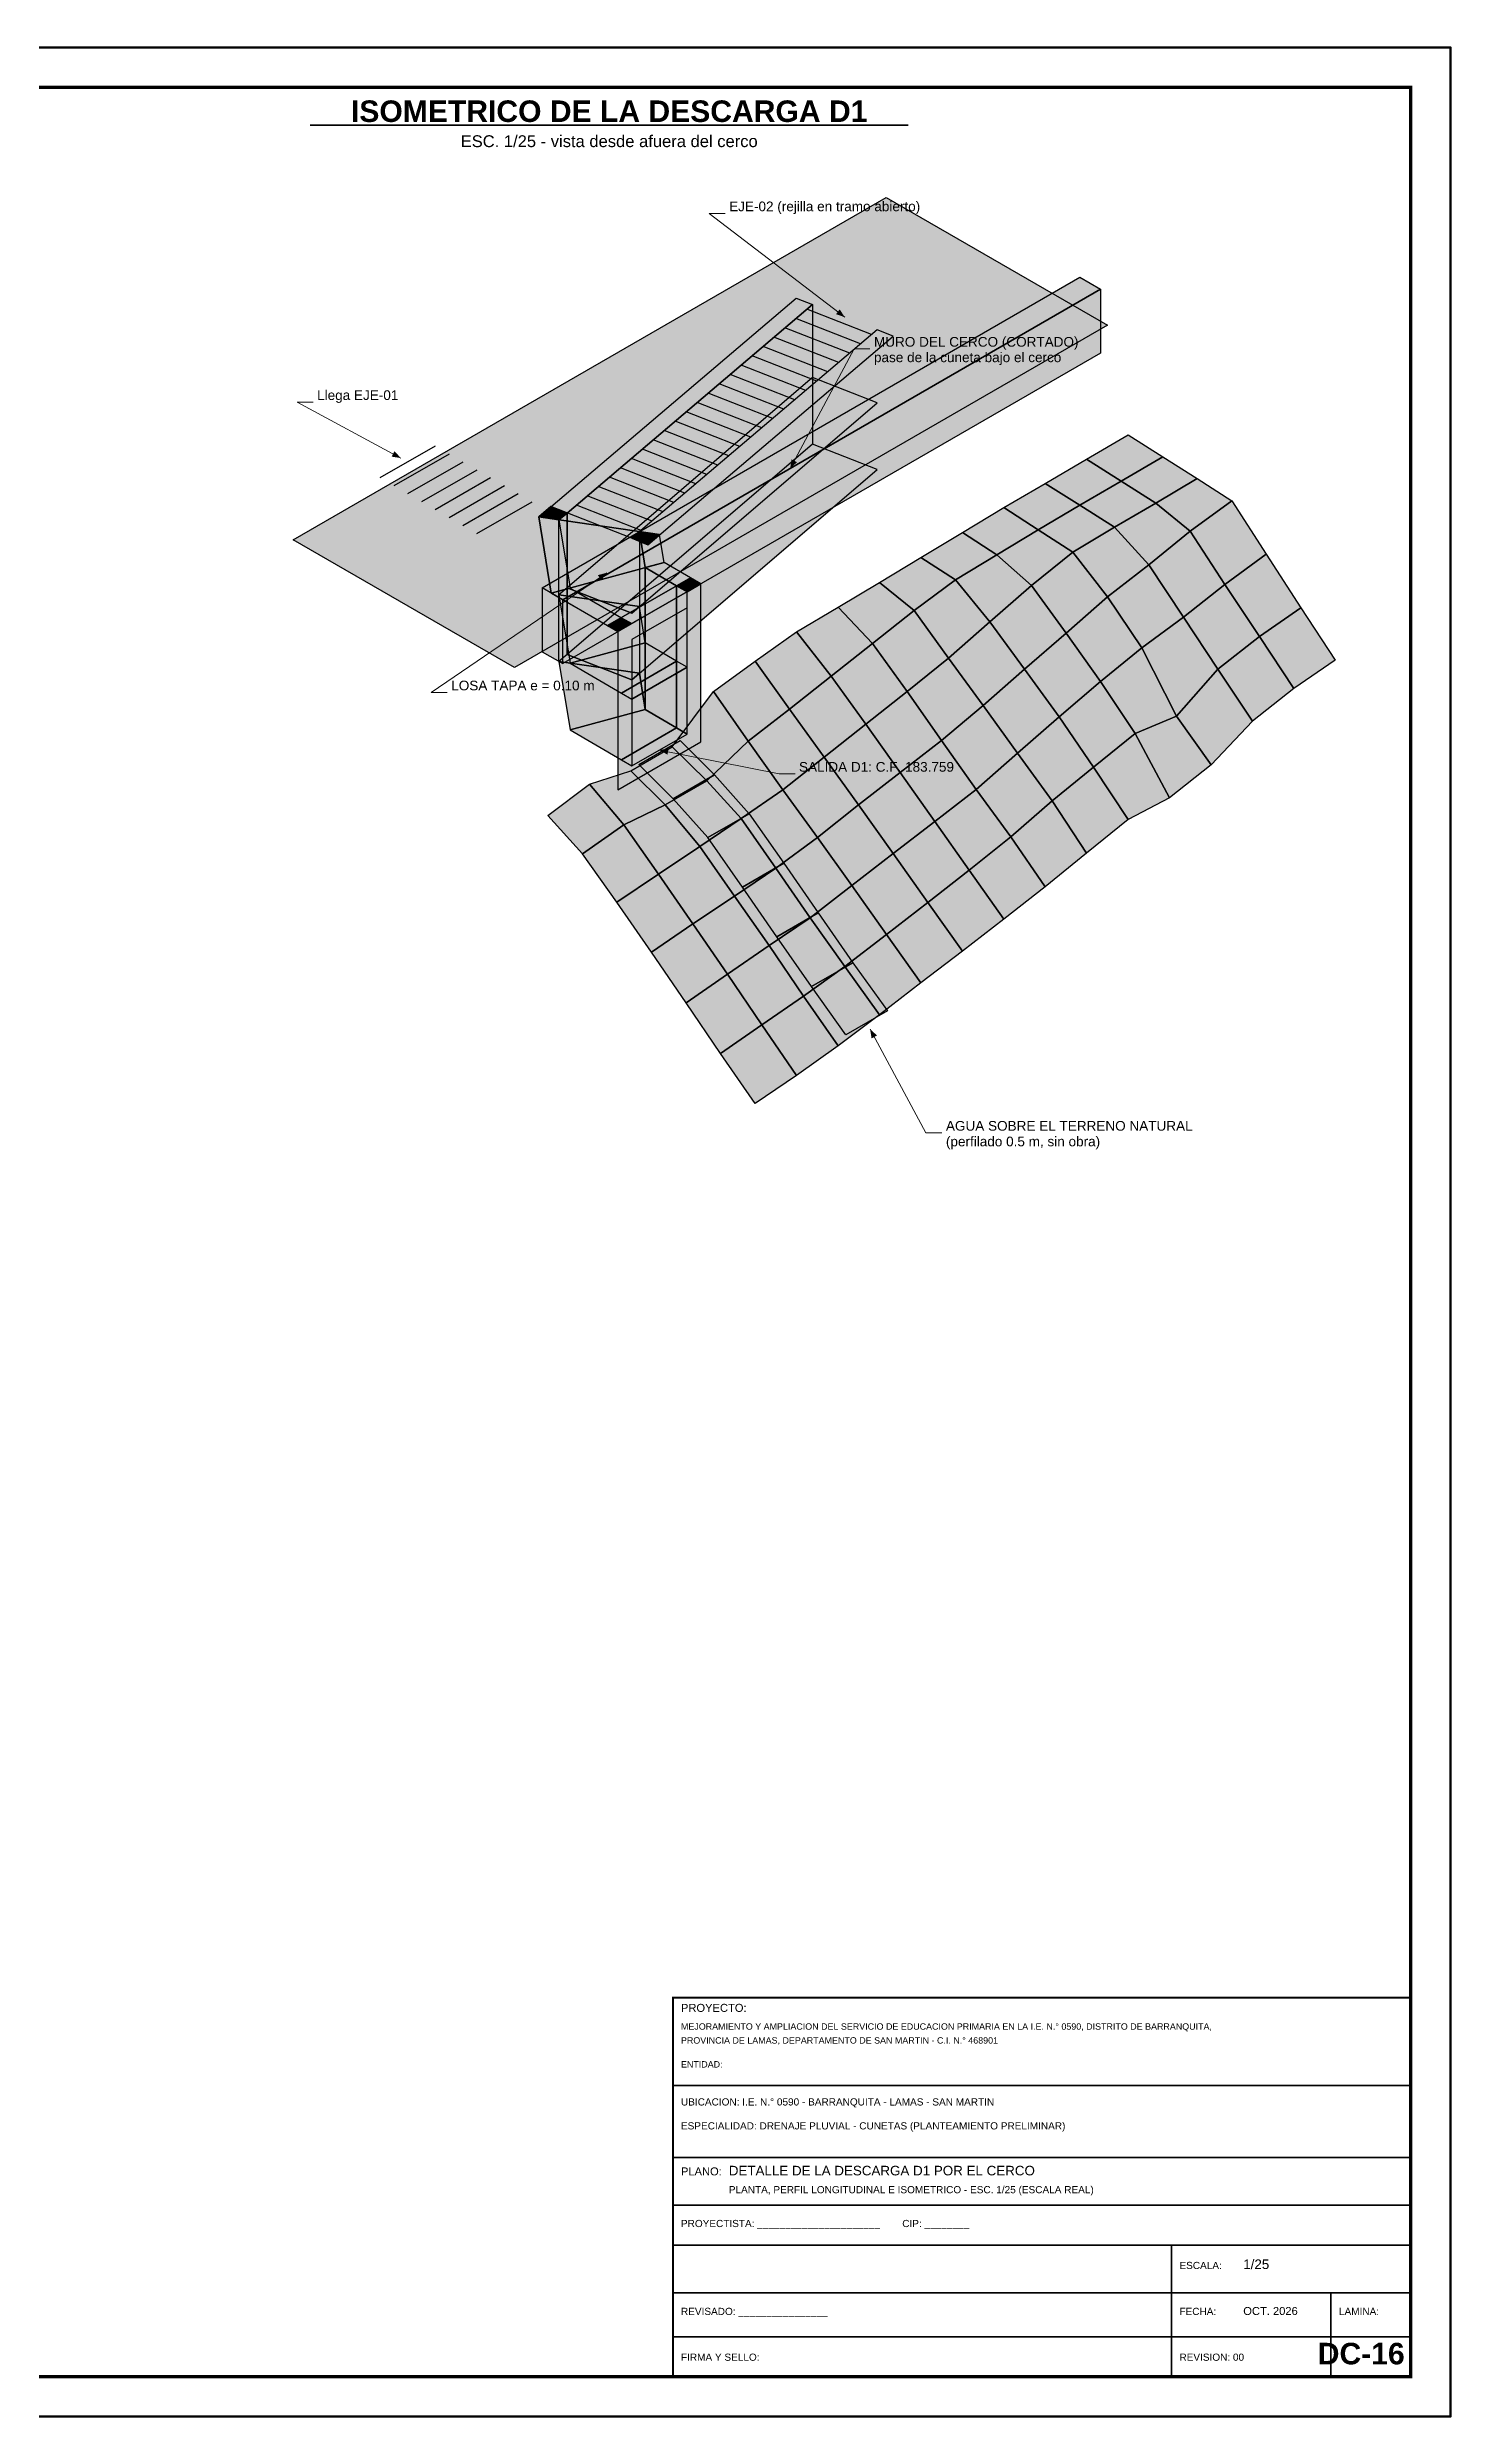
# Model space of a CAD drawing. Header units: metres. Extents: x 354768 to 355417, y 9249536 to 9250102.
# Drawn here: x 355050.98 to 355059.78, y 9249953 to 9249967.85 of the extents above; entities that cross this region are included whole.
import ezdxf
from ezdxf.enums import TextEntityAlignment as Align

# ---------------------------------------------------------------- set-up
doc = ezdxf.new("R2010")
doc.units = ezdxf.units.M
doc.header["$LTSCALE"] = 0.25
for name, color, linetype, lineweight in [('CONCRETO', 250, 'CONTINUOUS', 50), ('LLAMADAS', 30, 'CONTINUOUS', 18), ('MARCO', 7, 'CONTINUOUS', 50), ('ROTULO', 7, 'CONTINUOUS', 35), ('TITULOS', 160, 'CONTINUOUS', 35)]:
    doc.layers.add(name, color=color, linetype=linetype, lineweight=lineweight)
for name, color, linetype, true_color in [('ISOD-AGUA', 150, 'CONTINUOUS', 0x82bef0), ('ISOD-CERCO', 14, 'CONTINUOUS', 0xe8bebe), ('ISOD-FONDO', 253, 'CONTINUOUS', 0xb0b0b0), ('ISOD-HUECO', 250, 'CONTINUOUS', 0x3c3c3c), ('ISOD-INT', 252, 'CONTINUOUS', 0xc4c4c4), ('ISOD-LOSA', 8, 'CONTINUOUS', 0x969696), ('ISOD-PISO', 9, 'CONTINUOUS', 0xf3f0e8), ('ISOD-SUP', 254, 'CONTINUOUS', 0xececec), ('ISOD-TERRENO', 94, 'CONTINUOUS', 0xd6e2c4)]:
    doc.layers.add(name, color=color, linetype=linetype, true_color=true_color)
for name, color, linetype in [('ISOD-ARISTA', 8, 'CONTINUOUS'), ('ISOD-REJILLA', 1, 'CONTINUOUS'), ('ROTULO-TEXTO', 7, 'CONTINUOUS'), ('TEXTOS', 7, 'CONTINUOUS')]:
    doc.layers.add(name, color=color, linetype=linetype)
doc.styles.get("Standard").update_dxf_attribs({"font": 'arial.ttf'})
doc.styles.add('TITULOS', font='arialbd.ttf')

msp = doc.modelspace()

# ---------------------------------------------------------------- hatches: boundary and pattern name
at = {"layer": 'ISOD-AGUA', "true_color": 0x82bef0}
h = msp.add_hatch(color=7, dxfattribs=at)
h.dxf.hatch_style = 1
h.paths.add_polyline_path([(355055.774, 9249965.781), (355054.236, 9249964.462), (355054.641, 9249964.304), (355056.18, 9249965.622)])
h = msp.add_hatch(color=7, dxfattribs=at)
h.dxf.hatch_style = 1
h.paths.add_polyline_path([(355054.236, 9249964.462), (355054.185, 9249964.419), (355054.69, 9249964.345), (355054.641, 9249964.304)])
h = msp.add_hatch(color=7, dxfattribs=at)
h.dxf.hatch_style = 1
h.paths.add_polyline_path([(355054.185, 9249964.419), (355054.255, 9249963.99), (355054.726, 9249964.118), (355054.69, 9249964.345)])
h = msp.add_hatch(color=7, dxfattribs=at)
h.dxf.hatch_style = 1
h.paths.add_polyline_path([(355054.255, 9249963.99), (355054.577, 9249963.802), (355054.923, 9249964.002), (355054.726, 9249964.118)])
h = msp.add_hatch(color=7, dxfattribs=at)
h.dxf.hatch_style = 1
h.paths.add_polyline_path([(355054.577, 9249963.802), (355054.642, 9249963.764), (355054.988, 9249963.965), (355054.923, 9249964.002)])
h = msp.add_hatch(color=7, dxfattribs=at)
h.dxf.hatch_style = 1
h.paths.add_polyline_path([(355054.642, 9249963.346), (355054.988, 9249963.546), (355054.988, 9249963.965), (355054.642, 9249963.764)])
h = msp.add_hatch(color=7, dxfattribs=at)
h.dxf.hatch_style = 1
h.paths.add_polyline_path([(355054.945, 9249963.505), (355055.161, 9249963.291), (355054.902, 9249963.141), (355054.685, 9249963.355)])
h = msp.add_hatch(color=7, dxfattribs=at)
h.dxf.hatch_style = 1
h.paths.add_polyline_path([(355055.161, 9249963.291), (355055.378, 9249963.047), (355055.118, 9249962.897), (355054.902, 9249963.141)])
h = msp.add_hatch(color=7, dxfattribs=at)
h.dxf.hatch_style = 1
h.paths.add_polyline_path([(355055.378, 9249963.047), (355055.594, 9249962.736), (355055.335, 9249962.586), (355055.118, 9249962.897)])
h = msp.add_hatch(color=7, dxfattribs=at)
h.dxf.hatch_style = 1
h.paths.add_polyline_path([(355055.594, 9249962.736), (355055.811, 9249962.425), (355055.551, 9249962.275), (355055.335, 9249962.586)])
h = msp.add_hatch(color=7, dxfattribs=at)
h.dxf.hatch_style = 1
h.paths.add_polyline_path([(355055.811, 9249962.425), (355056.027, 9249962.113), (355055.768, 9249961.963), (355055.551, 9249962.275)])
h = msp.add_hatch(color=7, dxfattribs=at)
h.dxf.hatch_style = 1
h.paths.add_polyline_path([(355056.027, 9249962.113), (355056.244, 9249961.811), (355055.984, 9249961.661), (355055.768, 9249961.963)])
at = {"layer": 'ISOD-CERCO', "true_color": 0xe8bebe}
h = msp.add_hatch(color=7, dxfattribs=at)
h.dxf.hatch_style = 1
h.paths.add_polyline_path([(355057.45, 9249966.409), (355057.58, 9249966.334), (355054.209, 9249964.387), (355054.079, 9249964.463)])
h = msp.add_hatch(color=7, dxfattribs=at)
h.dxf.hatch_style = 1
h.paths.add_polyline_path([(355057.58, 9249965.934), (355054.209, 9249963.988), (355054.209, 9249964.387), (355057.58, 9249966.334)])
h = msp.add_hatch(color=7, dxfattribs=at)
h.dxf.hatch_style = 1
h.paths.add_polyline_path([(355054.079, 9249964.062), (355054.209, 9249963.988), (355054.209, 9249964.387), (355054.079, 9249964.463)])
at = {"layer": 'ISOD-FONDO', "true_color": 0xb0b0b0}
h = msp.add_hatch(color=7, dxfattribs=at)
h.dxf.hatch_style = 1
h.paths.add_polyline_path([(355055.774, 9249965.363), (355054.236, 9249964.044), (355054.641, 9249963.886), (355056.18, 9249965.204)])
h = msp.add_hatch(color=7, dxfattribs=at)
h.dxf.hatch_style = 1
h.paths.add_polyline_path([(355054.236, 9249964.044), (355054.185, 9249964.001), (355054.69, 9249963.927), (355054.641, 9249963.886)])
h = msp.add_hatch(color=7, dxfattribs=at)
h.dxf.hatch_style = 1
h.paths.add_polyline_path([(355054.185, 9249964.001), (355054.255, 9249963.572), (355054.726, 9249963.7), (355054.69, 9249963.927)])
h = msp.add_hatch(color=7, dxfattribs=at)
h.dxf.hatch_style = 1
h.paths.add_polyline_path([(355054.255, 9249963.572), (355054.577, 9249963.384), (355054.923, 9249963.584), (355054.726, 9249963.7)])
h = msp.add_hatch(color=7, dxfattribs=at)
h.dxf.hatch_style = 1
h.paths.add_polyline_path([(355054.577, 9249963.384), (355054.642, 9249963.346), (355054.988, 9249963.546), (355054.923, 9249963.584)])
at = {"layer": 'ISOD-HUECO', "true_color": 0x3c3c3c}
h = msp.add_hatch(color=7, dxfattribs=at)
h.dxf.hatch_style = 1
h.paths.add_polyline_path([(355054.642, 9249963.346), (355054.988, 9249963.546), (355054.988, 9249964.338), (355054.642, 9249964.138)])
at = {"layer": 'ISOD-INT', "true_color": 0xc4c4c4}
h = msp.add_hatch(color=7, dxfattribs=at)
h.dxf.hatch_style = 1
h.paths.add_polyline_path([(355055.774, 9249965.363), (355054.236, 9249964.044), (355054.236, 9249964.931), (355055.774, 9249966.239)])
h = msp.add_hatch(color=7, dxfattribs=at)
h.dxf.hatch_style = 1
h.paths.add_polyline_path([(355054.236, 9249964.044), (355054.185, 9249964.001), (355054.185, 9249964.888), (355054.236, 9249964.931)])
h = msp.add_hatch(color=7, dxfattribs=at)
h.dxf.hatch_style = 1
h.paths.add_polyline_path([(355054.69, 9249963.927), (355054.726, 9249963.7), (355054.726, 9249964.589), (355054.69, 9249964.814)])
h = msp.add_hatch(color=7, dxfattribs=at)
h.dxf.hatch_style = 1
h.paths.add_polyline_path([(355054.726, 9249963.7), (355054.923, 9249963.584), (355054.923, 9249964.475), (355054.726, 9249964.589)])
h = msp.add_hatch(color=7, dxfattribs=at)
h.dxf.hatch_style = 1
h.paths.add_polyline_path([(355054.923, 9249963.584), (355054.988, 9249963.546), (355054.988, 9249964.438), (355054.923, 9249964.475)])
at = {"layer": 'ISOD-LOSA', "true_color": 0x969696}
h = msp.add_hatch(color=7, dxfattribs=at)
h.dxf.hatch_style = 1
h.paths.add_polyline_path([(355054.135, 9249964.972), (355054.059, 9249964.908), (355054.816, 9249964.796), (355054.743, 9249964.734)])
h = msp.add_hatch(color=7, dxfattribs=at)
h.dxf.hatch_style = 1
h.paths.add_polyline_path([(355054.059, 9249964.908), (355054.137, 9249964.43), (355054.844, 9249964.622), (355054.816, 9249964.796)])
h = msp.add_hatch(color=7, dxfattribs=at)
h.dxf.hatch_style = 1
h.paths.add_polyline_path([(355054.137, 9249964.43), (355054.49, 9249964.226), (355055.01, 9249964.526), (355054.844, 9249964.622)])
h = msp.add_hatch(color=7, dxfattribs=at)
h.dxf.hatch_style = 1
h.paths.add_polyline_path([(355054.49, 9249964.226), (355054.555, 9249964.189), (355055.075, 9249964.488), (355055.01, 9249964.526)])
at = {"layer": 'ISOD-PISO', "true_color": 0xf3f0e8}
h = msp.add_hatch(color=7, dxfattribs=at)
h.dxf.hatch_style = 1
h.paths.add_polyline_path([(355056.237, 9249966.909), (355057.623, 9249966.109), (355053.906, 9249963.963), (355052.519, 9249964.763)])
at = {"layer": 'ISOD-SUP', "true_color": 0xececec}
h = msp.add_hatch(color=7, dxfattribs=at)
h.dxf.hatch_style = 1
h.paths.add_polyline_path([(355055.774, 9249966.239), (355054.236, 9249964.931), (355054.135, 9249964.971), (355055.673, 9249966.279)])
h = msp.add_hatch(color=7, dxfattribs=at)
h.dxf.hatch_style = 1
h.paths.add_polyline_path([(355056.18, 9249966.08), (355054.641, 9249964.773), (355054.743, 9249964.733), (355056.281, 9249966.04)])
h = msp.add_hatch(color=7, dxfattribs=at)
h.dxf.hatch_style = 1
h.paths.add_polyline_path([(355054.236, 9249964.931), (355054.185, 9249964.888), (355054.059, 9249964.907), (355054.135, 9249964.971)])
h = msp.add_hatch(color=7, dxfattribs=at)
h.dxf.hatch_style = 1
h.paths.add_polyline_path([(355054.185, 9249964.888), (355054.255, 9249964.461), (355054.137, 9249964.429), (355054.059, 9249964.907)])
h = msp.add_hatch(color=7, dxfattribs=at)
h.dxf.hatch_style = 1
h.paths.add_polyline_path([(355054.641, 9249964.773), (355054.69, 9249964.814), (355054.816, 9249964.795), (355054.743, 9249964.733)])
h = msp.add_hatch(color=7, dxfattribs=at)
h.dxf.hatch_style = 1
h.paths.add_polyline_path([(355054.69, 9249964.814), (355054.726, 9249964.589), (355054.844, 9249964.621), (355054.816, 9249964.795)])
h = msp.add_hatch(color=7, dxfattribs=at)
h.dxf.hatch_style = 1
h.paths.add_polyline_path([(355054.726, 9249964.589), (355054.923, 9249964.475), (355055.01, 9249964.525), (355054.844, 9249964.621)])
h = msp.add_hatch(color=7, dxfattribs=at)
h.dxf.hatch_style = 1
h.paths.add_polyline_path([(355054.555, 9249963.196), (355055.075, 9249963.497), (355055.075, 9249964.488), (355054.555, 9249964.188)])
h = msp.add_hatch(color=7, dxfattribs=at)
h.dxf.hatch_style = 1
h.paths.add_polyline_path([(355054.923, 9249964.475), (355054.988, 9249964.438), (355055.075, 9249964.488), (355055.01, 9249964.525)])
h = msp.add_hatch(color=7, dxfattribs=at)
h.dxf.hatch_style = 1
h.paths.add_polyline_path([(355054.255, 9249964.461), (355054.577, 9249964.275), (355054.49, 9249964.225), (355054.137, 9249964.429)])
h = msp.add_hatch(color=7, dxfattribs=at)
h.dxf.hatch_style = 1
h.paths.add_polyline_path([(355054.577, 9249964.275), (355054.642, 9249964.238), (355054.555, 9249964.188), (355054.49, 9249964.225)])
at = {"layer": 'ISOD-TERRENO', "true_color": 0xd6e2c4}
h = msp.add_hatch(color=7, dxfattribs=at)
h.dxf.hatch_style = 1
h.paths.add_polyline_path([(355057.753, 9249965.422), (355057.97, 9249965.284), (355057.71, 9249965.132), (355057.493, 9249965.269)])
h = msp.add_hatch(color=7, dxfattribs=at)
h.dxf.hatch_style = 1
h.paths.add_polyline_path([(355057.493, 9249965.269), (355057.71, 9249965.132), (355057.45, 9249964.98), (355057.234, 9249965.117)])
h = msp.add_hatch(color=7, dxfattribs=at)
h.dxf.hatch_style = 1
h.paths.add_polyline_path([(355057.97, 9249965.284), (355058.186, 9249965.147), (355057.926, 9249964.994), (355057.71, 9249965.132)])
h = msp.add_hatch(color=7, dxfattribs=at)
h.dxf.hatch_style = 1
h.paths.add_polyline_path([(355057.234, 9249965.117), (355057.45, 9249964.98), (355057.19, 9249964.826), (355056.974, 9249964.966)])
h = msp.add_hatch(color=7, dxfattribs=at)
h.dxf.hatch_style = 1
h.paths.add_polyline_path([(355057.71, 9249965.132), (355057.926, 9249964.994), (355057.667, 9249964.843), (355057.45, 9249964.98)])
h = msp.add_hatch(color=7, dxfattribs=at)
h.dxf.hatch_style = 1
h.paths.add_polyline_path([(355058.186, 9249965.147), (355058.403, 9249965.008), (355058.143, 9249964.817), (355057.926, 9249964.994)])
h = msp.add_hatch(color=7, dxfattribs=at)
h.dxf.hatch_style = 1
h.paths.add_polyline_path([(355056.974, 9249964.966), (355057.19, 9249964.826), (355056.93, 9249964.669), (355056.714, 9249964.81)])
h = msp.add_hatch(color=7, dxfattribs=at)
h.dxf.hatch_style = 1
h.paths.add_polyline_path([(355057.45, 9249964.98), (355057.667, 9249964.843), (355057.407, 9249964.686), (355057.19, 9249964.826)])
h = msp.add_hatch(color=7, dxfattribs=at)
h.dxf.hatch_style = 1
h.paths.add_polyline_path([(355057.926, 9249964.994), (355058.143, 9249964.817), (355057.883, 9249964.606), (355057.667, 9249964.843)])
h = msp.add_hatch(color=7, dxfattribs=at)
h.dxf.hatch_style = 1
h.paths.add_polyline_path([(355058.403, 9249965.008), (355058.619, 9249964.673), (355058.359, 9249964.483), (355058.143, 9249964.817)])
h = msp.add_hatch(color=7, dxfattribs=at)
h.dxf.hatch_style = 1
h.paths.add_polyline_path([(355056.714, 9249964.81), (355056.93, 9249964.669), (355056.671, 9249964.512), (355056.454, 9249964.653)])
h = msp.add_hatch(color=7, dxfattribs=at)
h.dxf.hatch_style = 1
h.paths.add_polyline_path([(355057.19, 9249964.826), (355057.407, 9249964.686), (355057.147, 9249964.477), (355056.93, 9249964.669)])
h = msp.add_hatch(color=7, dxfattribs=at)
h.dxf.hatch_style = 1
h.paths.add_polyline_path([(355057.667, 9249964.843), (355057.883, 9249964.606), (355057.623, 9249964.406), (355057.407, 9249964.686)])
h = msp.add_hatch(color=7, dxfattribs=at)
h.dxf.hatch_style = 1
h.paths.add_polyline_path([(355058.143, 9249964.817), (355058.359, 9249964.483), (355058.1, 9249964.279), (355057.883, 9249964.606)])
h = msp.add_hatch(color=7, dxfattribs=at)
h.dxf.hatch_style = 1
h.paths.add_polyline_path([(355056.454, 9249964.653), (355056.671, 9249964.512), (355056.411, 9249964.32), (355056.194, 9249964.496)])
h = msp.add_hatch(color=7, dxfattribs=at)
h.dxf.hatch_style = 1
h.paths.add_polyline_path([(355056.93, 9249964.669), (355057.147, 9249964.477), (355056.887, 9249964.25), (355056.671, 9249964.512)])
h = msp.add_hatch(color=7, dxfattribs=at)
h.dxf.hatch_style = 1
h.paths.add_polyline_path([(355057.407, 9249964.686), (355057.623, 9249964.406), (355057.364, 9249964.179), (355057.147, 9249964.477)])
h = msp.add_hatch(color=7, dxfattribs=at)
h.dxf.hatch_style = 1
h.paths.add_polyline_path([(355058.619, 9249964.673), (355058.836, 9249964.337), (355058.576, 9249964.158), (355058.359, 9249964.483)])
h = msp.add_hatch(color=7, dxfattribs=at)
h.dxf.hatch_style = 1
h.paths.add_polyline_path([(355056.194, 9249964.496), (355056.411, 9249964.32), (355056.151, 9249964.114), (355055.935, 9249964.341)])
h = msp.add_hatch(color=7, dxfattribs=at)
h.dxf.hatch_style = 1
h.paths.add_polyline_path([(355056.671, 9249964.512), (355056.887, 9249964.25), (355056.627, 9249964.022), (355056.411, 9249964.32)])
h = msp.add_hatch(color=7, dxfattribs=at)
h.dxf.hatch_style = 1
h.paths.add_polyline_path([(355057.147, 9249964.477), (355057.364, 9249964.179), (355057.104, 9249963.952), (355056.887, 9249964.25)])
h = msp.add_hatch(color=7, dxfattribs=at)
h.dxf.hatch_style = 1
h.paths.add_polyline_path([(355057.883, 9249964.606), (355058.1, 9249964.279), (355057.84, 9249964.087), (355057.623, 9249964.406)])
h = msp.add_hatch(color=7, dxfattribs=at)
h.dxf.hatch_style = 1
h.paths.add_polyline_path([(355058.359, 9249964.483), (355058.576, 9249964.158), (355058.316, 9249963.953), (355058.1, 9249964.279)])
h = msp.add_hatch(color=7, dxfattribs=at)
h.dxf.hatch_style = 1
h.paths.add_polyline_path([(355055.935, 9249964.341), (355056.151, 9249964.114), (355055.891, 9249963.908), (355055.675, 9249964.186)])
h = msp.add_hatch(color=7, dxfattribs=at)
h.dxf.hatch_style = 1
h.paths.add_polyline_path([(355056.411, 9249964.32), (355056.627, 9249964.022), (355056.368, 9249963.812), (355056.151, 9249964.114)])
h = msp.add_hatch(color=7, dxfattribs=at)
h.dxf.hatch_style = 1
h.paths.add_polyline_path([(355057.623, 9249964.406), (355057.84, 9249964.087), (355057.58, 9249963.876), (355057.364, 9249964.179)])
h = msp.add_hatch(color=7, dxfattribs=at)
h.dxf.hatch_style = 1
h.paths.add_polyline_path([(355058.836, 9249964.337), (355059.052, 9249964.009), (355058.792, 9249963.832), (355058.576, 9249964.158)])
h = msp.add_hatch(color=7, dxfattribs=at)
h.dxf.hatch_style = 1
h.paths.add_polyline_path([(355055.675, 9249964.186), (355055.891, 9249963.908), (355055.631, 9249963.702), (355055.415, 9249964.002)])
h = msp.add_hatch(color=7, dxfattribs=at)
h.dxf.hatch_style = 1
h.paths.add_polyline_path([(355056.887, 9249964.25), (355057.104, 9249963.952), (355056.844, 9249963.724), (355056.627, 9249964.022)])
h = msp.add_hatch(color=7, dxfattribs=at)
h.dxf.hatch_style = 1
h.paths.add_polyline_path([(355057.364, 9249964.179), (355057.58, 9249963.876), (355057.32, 9249963.653), (355057.104, 9249963.952)])
h = msp.add_hatch(color=7, dxfattribs=at)
h.dxf.hatch_style = 1
h.paths.add_polyline_path([(355058.1, 9249964.279), (355058.316, 9249963.953), (355058.056, 9249963.658), (355057.84, 9249964.087)])
h = msp.add_hatch(color=7, dxfattribs=at)
h.dxf.hatch_style = 1
h.paths.add_polyline_path([(355056.151, 9249964.114), (355056.368, 9249963.812), (355056.108, 9249963.609), (355055.891, 9249963.908)])
h = msp.add_hatch(color=7, dxfattribs=at)
h.dxf.hatch_style = 1
h.paths.add_polyline_path([(355056.627, 9249964.022), (355056.844, 9249963.724), (355056.584, 9249963.506), (355056.368, 9249963.812)])
h = msp.add_hatch(color=7, dxfattribs=at)
h.dxf.hatch_style = 1
h.paths.add_polyline_path([(355057.84, 9249964.087), (355058.056, 9249963.658), (355057.797, 9249963.549), (355057.58, 9249963.876)])
h = msp.add_hatch(color=7, dxfattribs=at)
h.dxf.hatch_style = 1
h.paths.add_polyline_path([(355058.576, 9249964.158), (355058.792, 9249963.832), (355058.533, 9249963.626), (355058.316, 9249963.953)])
h = msp.add_hatch(color=7, dxfattribs=at)
h.dxf.hatch_style = 1
h.paths.add_polyline_path([(355055.415, 9249964.002), (355055.631, 9249963.702), (355055.372, 9249963.502), (355055.155, 9249963.813)])
h = msp.add_hatch(color=7, dxfattribs=at)
h.dxf.hatch_style = 1
h.paths.add_polyline_path([(355055.891, 9249963.908), (355056.108, 9249963.609), (355055.848, 9249963.402), (355055.631, 9249963.702)])
h = msp.add_hatch(color=7, dxfattribs=at)
h.dxf.hatch_style = 1
h.paths.add_polyline_path([(355057.104, 9249963.952), (355057.32, 9249963.653), (355057.06, 9249963.426), (355056.844, 9249963.724)])
h = msp.add_hatch(color=7, dxfattribs=at)
h.dxf.hatch_style = 1
h.paths.add_polyline_path([(355057.58, 9249963.876), (355057.797, 9249963.549), (355057.537, 9249963.338), (355057.32, 9249963.653)])
h = msp.add_hatch(color=7, dxfattribs=at)
h.dxf.hatch_style = 1
h.paths.add_polyline_path([(355058.316, 9249963.953), (355058.533, 9249963.626), (355058.273, 9249963.353), (355058.056, 9249963.658)])
h = msp.add_hatch(color=7, dxfattribs=at)
h.dxf.hatch_style = 1
h.paths.add_polyline_path([(355055.155, 9249963.813), (355055.372, 9249963.502), (355055.112, 9249963.252), (355054.895, 9249963.466)])
h = msp.add_hatch(color=7, dxfattribs=at)
h.dxf.hatch_style = 1
h.paths.add_polyline_path([(355056.368, 9249963.812), (355056.584, 9249963.506), (355056.324, 9249963.305), (355056.108, 9249963.609)])
h = msp.add_hatch(color=7, dxfattribs=at)
h.dxf.hatch_style = 1
h.paths.add_polyline_path([(355056.844, 9249963.724), (355057.06, 9249963.426), (355056.801, 9249963.199), (355056.584, 9249963.506)])
h = msp.add_hatch(color=7, dxfattribs=at)
h.dxf.hatch_style = 1
h.paths.add_polyline_path([(355055.631, 9249963.702), (355055.848, 9249963.402), (355055.588, 9249963.196), (355055.372, 9249963.502)])
h = msp.add_hatch(color=7, dxfattribs=at)
h.dxf.hatch_style = 1
h.paths.add_polyline_path([(355056.108, 9249963.609), (355056.324, 9249963.305), (355056.064, 9249963.103), (355055.848, 9249963.402)])
h = msp.add_hatch(color=7, dxfattribs=at)
h.dxf.hatch_style = 1
h.paths.add_polyline_path([(355057.32, 9249963.653), (355057.537, 9249963.338), (355057.277, 9249963.127), (355057.06, 9249963.426)])
h = msp.add_hatch(color=7, dxfattribs=at)
h.dxf.hatch_style = 1
h.paths.add_polyline_path([(355058.056, 9249963.658), (355058.273, 9249963.353), (355058.013, 9249963.147), (355057.797, 9249963.549)])
h = msp.add_hatch(color=7, dxfattribs=at)
h.dxf.hatch_style = 1
h.paths.add_polyline_path([(355054.895, 9249963.466), (355055.112, 9249963.252), (355054.852, 9249963.102), (355054.636, 9249963.316)])
h = msp.add_hatch(color=7, dxfattribs=at)
h.dxf.hatch_style = 1
h.paths.add_polyline_path([(355055.372, 9249963.502), (355055.588, 9249963.196), (355055.328, 9249963.017), (355055.112, 9249963.252)])
h = msp.add_hatch(color=7, dxfattribs=at)
h.dxf.hatch_style = 1
h.paths.add_polyline_path([(355056.584, 9249963.506), (355056.801, 9249963.199), (355056.541, 9249962.998), (355056.324, 9249963.305)])
h = msp.add_hatch(color=7, dxfattribs=at)
h.dxf.hatch_style = 1
h.paths.add_polyline_path([(355057.06, 9249963.426), (355057.277, 9249963.127), (355057.017, 9249962.901), (355056.801, 9249963.199)])
h = msp.add_hatch(color=7, dxfattribs=at)
h.dxf.hatch_style = 1
h.paths.add_polyline_path([(355057.797, 9249963.549), (355058.013, 9249963.147), (355057.753, 9249963.01), (355057.537, 9249963.338)])
h = msp.add_hatch(color=7, dxfattribs=at)
h.dxf.hatch_style = 1
h.paths.add_polyline_path([(355054.636, 9249963.316), (355054.852, 9249963.102), (355054.592, 9249962.978), (355054.376, 9249963.231)])
h = msp.add_hatch(color=7, dxfattribs=at)
h.dxf.hatch_style = 1
h.paths.add_polyline_path([(355055.848, 9249963.402), (355056.064, 9249963.103), (355055.805, 9249962.897), (355055.588, 9249963.196)])
h = msp.add_hatch(color=7, dxfattribs=at)
h.dxf.hatch_style = 1
h.paths.add_polyline_path([(355056.324, 9249963.305), (355056.541, 9249962.998), (355056.281, 9249962.797), (355056.064, 9249963.103)])
h = msp.add_hatch(color=7, dxfattribs=at)
h.dxf.hatch_style = 1
h.paths.add_polyline_path([(355057.537, 9249963.338), (355057.753, 9249963.01), (355057.493, 9249962.8), (355057.277, 9249963.127)])
h = msp.add_hatch(color=7, dxfattribs=at)
h.dxf.hatch_style = 1
h.paths.add_polyline_path([(355054.376, 9249963.231), (355054.592, 9249962.978), (355054.332, 9249962.796), (355054.116, 9249963.035)])
h = msp.add_hatch(color=7, dxfattribs=at)
h.dxf.hatch_style = 1
h.paths.add_polyline_path([(355055.112, 9249963.252), (355055.328, 9249963.017), (355055.069, 9249962.842), (355054.852, 9249963.102)])
h = msp.add_hatch(color=7, dxfattribs=at)
h.dxf.hatch_style = 1
h.paths.add_polyline_path([(355055.588, 9249963.196), (355055.805, 9249962.897), (355055.545, 9249962.705), (355055.328, 9249963.017)])
h = msp.add_hatch(color=7, dxfattribs=at)
h.dxf.hatch_style = 1
h.paths.add_polyline_path([(355056.801, 9249963.199), (355057.017, 9249962.901), (355056.757, 9249962.692), (355056.541, 9249962.998)])
h = msp.add_hatch(color=7, dxfattribs=at)
h.dxf.hatch_style = 1
h.paths.add_polyline_path([(355054.852, 9249963.102), (355055.069, 9249962.842), (355054.809, 9249962.667), (355054.592, 9249962.978)])
h = msp.add_hatch(color=7, dxfattribs=at)
h.dxf.hatch_style = 1
h.paths.add_polyline_path([(355055.328, 9249963.017), (355055.545, 9249962.705), (355055.285, 9249962.531), (355055.069, 9249962.842)])
h = msp.add_hatch(color=7, dxfattribs=at)
h.dxf.hatch_style = 1
h.paths.add_polyline_path([(355056.064, 9249963.103), (355056.281, 9249962.797), (355056.021, 9249962.596), (355055.805, 9249962.897)])
h = msp.add_hatch(color=7, dxfattribs=at)
h.dxf.hatch_style = 1
h.paths.add_polyline_path([(355056.541, 9249962.998), (355056.757, 9249962.692), (355056.497, 9249962.491), (355056.281, 9249962.797)])
h = msp.add_hatch(color=7, dxfattribs=at)
h.dxf.hatch_style = 1
h.paths.add_polyline_path([(355057.277, 9249963.127), (355057.493, 9249962.8), (355057.234, 9249962.589), (355057.017, 9249962.901)])
h = msp.add_hatch(color=7, dxfattribs=at)
h.dxf.hatch_style = 1
h.paths.add_polyline_path([(355054.592, 9249962.978), (355054.809, 9249962.667), (355054.549, 9249962.493), (355054.332, 9249962.796)])
h = msp.add_hatch(color=7, dxfattribs=at)
h.dxf.hatch_style = 1
h.paths.add_polyline_path([(355055.069, 9249962.842), (355055.285, 9249962.531), (355055.025, 9249962.356), (355054.809, 9249962.667)])
h = msp.add_hatch(color=7, dxfattribs=at)
h.dxf.hatch_style = 1
h.paths.add_polyline_path([(355055.805, 9249962.897), (355056.021, 9249962.596), (355055.761, 9249962.394), (355055.545, 9249962.705)])
h = msp.add_hatch(color=7, dxfattribs=at)
h.dxf.hatch_style = 1
h.paths.add_polyline_path([(355057.017, 9249962.901), (355057.234, 9249962.589), (355056.974, 9249962.386), (355056.757, 9249962.692)])
h = msp.add_hatch(color=7, dxfattribs=at)
h.dxf.hatch_style = 1
h.paths.add_polyline_path([(355055.545, 9249962.705), (355055.761, 9249962.394), (355055.502, 9249962.22), (355055.285, 9249962.531)])
h = msp.add_hatch(color=7, dxfattribs=at)
h.dxf.hatch_style = 1
h.paths.add_polyline_path([(355056.281, 9249962.797), (355056.497, 9249962.491), (355056.238, 9249962.29), (355056.021, 9249962.596)])
h = msp.add_hatch(color=7, dxfattribs=at)
h.dxf.hatch_style = 1
h.paths.add_polyline_path([(355056.757, 9249962.692), (355056.974, 9249962.386), (355056.714, 9249962.186), (355056.497, 9249962.491)])
h = msp.add_hatch(color=7, dxfattribs=at)
h.dxf.hatch_style = 1
h.paths.add_polyline_path([(355054.809, 9249962.667), (355055.025, 9249962.356), (355054.765, 9249962.18), (355054.549, 9249962.493)])
h = msp.add_hatch(color=7, dxfattribs=at)
h.dxf.hatch_style = 1
h.paths.add_polyline_path([(355056.021, 9249962.596), (355056.238, 9249962.29), (355055.978, 9249962.089), (355055.761, 9249962.394)])
h = msp.add_hatch(color=7, dxfattribs=at)
h.dxf.hatch_style = 1
h.paths.add_polyline_path([(355055.285, 9249962.531), (355055.502, 9249962.22), (355055.242, 9249962.042), (355055.025, 9249962.356)])
h = msp.add_hatch(color=7, dxfattribs=at)
h.dxf.hatch_style = 1
h.paths.add_polyline_path([(355055.761, 9249962.394), (355055.978, 9249962.089), (355055.718, 9249961.903), (355055.502, 9249962.22)])
h = msp.add_hatch(color=7, dxfattribs=at)
h.dxf.hatch_style = 1
h.paths.add_polyline_path([(355056.497, 9249962.491), (355056.714, 9249962.186), (355056.454, 9249961.986), (355056.238, 9249962.29)])
h = msp.add_hatch(color=7, dxfattribs=at)
h.dxf.hatch_style = 1
h.paths.add_polyline_path([(355055.025, 9249962.356), (355055.242, 9249962.042), (355054.982, 9249961.862), (355054.765, 9249962.18)])
h = msp.add_hatch(color=7, dxfattribs=at)
h.dxf.hatch_style = 1
h.paths.add_polyline_path([(355056.238, 9249962.29), (355056.454, 9249961.986), (355056.194, 9249961.787), (355055.978, 9249962.089)])
h = msp.add_hatch(color=7, dxfattribs=at)
h.dxf.hatch_style = 1
h.paths.add_polyline_path([(355055.502, 9249962.22), (355055.718, 9249961.903), (355055.458, 9249961.724), (355055.242, 9249962.042)])
h = msp.add_hatch(color=7, dxfattribs=at)
h.dxf.hatch_style = 1
h.paths.add_polyline_path([(355055.978, 9249962.089), (355056.194, 9249961.787), (355055.935, 9249961.591), (355055.718, 9249961.903)])
h = msp.add_hatch(color=7, dxfattribs=at)
h.dxf.hatch_style = 1
h.paths.add_polyline_path([(355055.242, 9249962.042), (355055.458, 9249961.724), (355055.198, 9249961.544), (355054.982, 9249961.862)])
h = msp.add_hatch(color=7, dxfattribs=at)
h.dxf.hatch_style = 1
h.paths.add_polyline_path([(355055.718, 9249961.903), (355055.935, 9249961.591), (355055.675, 9249961.406), (355055.458, 9249961.724)])
h = msp.add_hatch(color=7, dxfattribs=at)
h.dxf.hatch_style = 1
h.paths.add_polyline_path([(355055.458, 9249961.724), (355055.675, 9249961.406), (355055.415, 9249961.231), (355055.198, 9249961.544)])

# ---------------------------------------------------------------- linework, layer by layer
at = {"layer": 'CONCRETO'}
for points in [[(355053.367, 9249965.376)], [(355053.454, 9249965.426)], [(355052.933, 9249965.127)], [(355053.02, 9249965.177)]]:
    msp.add_lwpolyline(points, dxfattribs=at)
at = {"layer": 'ISOD-ARISTA'}
for points in [[(355056.237, 9249966.909), (355057.623, 9249966.109), (355053.906, 9249963.963), (355052.519, 9249964.763)], [(355057.45, 9249966.409), (355057.58, 9249966.334), (355054.209, 9249964.387), (355054.079, 9249964.463)], [(355055.774, 9249966.239), (355054.236, 9249964.931), (355054.135, 9249964.971), (355055.673, 9249966.279)], [(355057.58, 9249965.934), (355054.209, 9249963.988), (355054.209, 9249964.387), (355057.58, 9249966.334)], [(355055.774, 9249965.363), (355054.236, 9249964.044), (355054.236, 9249964.931), (355055.774, 9249966.239)], [(355056.18, 9249966.08), (355054.641, 9249964.773), (355054.743, 9249964.733), (355056.281, 9249966.04)], [(355055.774, 9249965.781), (355054.236, 9249964.462), (355054.641, 9249964.304), (355056.18, 9249965.622)], [(355055.774, 9249965.363), (355054.236, 9249964.044), (355054.641, 9249963.886), (355056.18, 9249965.204)], [(355057.753, 9249965.422), (355057.97, 9249965.284), (355057.71, 9249965.132), (355057.493, 9249965.269)], [(355057.493, 9249965.269), (355057.71, 9249965.132), (355057.45, 9249964.98), (355057.234, 9249965.117)], [(355057.97, 9249965.284), (355058.186, 9249965.147), (355057.926, 9249964.994), (355057.71, 9249965.132)], [(355057.234, 9249965.117), (355057.45, 9249964.98), (355057.19, 9249964.826), (355056.974, 9249964.966)], [(355057.71, 9249965.132), (355057.926, 9249964.994), (355057.667, 9249964.843), (355057.45, 9249964.98)], [(355058.186, 9249965.147), (355058.403, 9249965.008), (355058.143, 9249964.817), (355057.926, 9249964.994)], [(355054.135, 9249964.972), (355054.059, 9249964.908), (355054.816, 9249964.796), (355054.743, 9249964.734)], [(355054.236, 9249964.931), (355054.185, 9249964.888), (355054.059, 9249964.907), (355054.135, 9249964.971)], [(355054.236, 9249964.044), (355054.185, 9249964.001), (355054.185, 9249964.888), (355054.236, 9249964.931)], [(355056.974, 9249964.966), (355057.19, 9249964.826), (355056.93, 9249964.669), (355056.714, 9249964.81)], [(355057.45, 9249964.98), (355057.667, 9249964.843), (355057.407, 9249964.686), (355057.19, 9249964.826)], [(355057.926, 9249964.994), (355058.143, 9249964.817), (355057.883, 9249964.606), (355057.667, 9249964.843)], [(355058.403, 9249965.008), (355058.619, 9249964.673), (355058.359, 9249964.483), (355058.143, 9249964.817)], [(355054.059, 9249964.908), (355054.137, 9249964.43), (355054.844, 9249964.622), (355054.816, 9249964.796)], [(355054.185, 9249964.888), (355054.255, 9249964.461), (355054.137, 9249964.429), (355054.059, 9249964.907)], [(355054.641, 9249964.773), (355054.69, 9249964.814), (355054.816, 9249964.795), (355054.743, 9249964.733)], [(355054.69, 9249963.927), (355054.726, 9249963.7), (355054.726, 9249964.589), (355054.69, 9249964.814)], [(355054.69, 9249964.814), (355054.726, 9249964.589), (355054.844, 9249964.621), (355054.816, 9249964.795)], [(355056.714, 9249964.81), (355056.93, 9249964.669), (355056.671, 9249964.512), (355056.454, 9249964.653)], [(355057.19, 9249964.826), (355057.407, 9249964.686), (355057.147, 9249964.477), (355056.93, 9249964.669)], [(355057.667, 9249964.843), (355057.883, 9249964.606), (355057.623, 9249964.406), (355057.407, 9249964.686)], [(355058.143, 9249964.817), (355058.359, 9249964.483), (355058.1, 9249964.279), (355057.883, 9249964.606)], [(355054.137, 9249964.43), (355054.49, 9249964.226), (355055.01, 9249964.526), (355054.844, 9249964.622)], [(355054.726, 9249964.589), (355054.923, 9249964.475), (355055.01, 9249964.525), (355054.844, 9249964.621)], [(355056.454, 9249964.653), (355056.671, 9249964.512), (355056.411, 9249964.32), (355056.194, 9249964.496)], [(355056.93, 9249964.669), (355057.147, 9249964.477), (355056.887, 9249964.25), (355056.671, 9249964.512)], [(355057.407, 9249964.686), (355057.623, 9249964.406), (355057.364, 9249964.179), (355057.147, 9249964.477)], [(355058.619, 9249964.673), (355058.836, 9249964.337), (355058.576, 9249964.158), (355058.359, 9249964.483)], [(355054.49, 9249964.226), (355054.555, 9249964.189), (355055.075, 9249964.488), (355055.01, 9249964.526)], [(355054.555, 9249963.196), (355055.075, 9249963.497), (355055.075, 9249964.488), (355054.555, 9249964.188)], [(355054.726, 9249963.7), (355054.923, 9249963.584), (355054.923, 9249964.475), (355054.726, 9249964.589)], [(355054.923, 9249964.475), (355054.988, 9249964.438), (355055.075, 9249964.488), (355055.01, 9249964.525)], [(355054.923, 9249963.584), (355054.988, 9249963.546), (355054.988, 9249964.438), (355054.923, 9249964.475)], [(355056.194, 9249964.496), (355056.411, 9249964.32), (355056.151, 9249964.114), (355055.935, 9249964.341)], [(355056.671, 9249964.512), (355056.887, 9249964.25), (355056.627, 9249964.022), (355056.411, 9249964.32)], [(355057.147, 9249964.477), (355057.364, 9249964.179), (355057.104, 9249963.952), (355056.887, 9249964.25)], [(355057.883, 9249964.606), (355058.1, 9249964.279), (355057.84, 9249964.087), (355057.623, 9249964.406)], [(355058.359, 9249964.483), (355058.576, 9249964.158), (355058.316, 9249963.953), (355058.1, 9249964.279)], [(355054.079, 9249964.062), (355054.209, 9249963.988), (355054.209, 9249964.387), (355054.079, 9249964.463)], [(355054.255, 9249964.461), (355054.577, 9249964.275), (355054.49, 9249964.225), (355054.137, 9249964.429)], [(355054.236, 9249964.462), (355054.185, 9249964.419), (355054.69, 9249964.345), (355054.641, 9249964.304)], [(355054.185, 9249964.419), (355054.255, 9249963.99), (355054.726, 9249964.118), (355054.69, 9249964.345)], [(355054.642, 9249963.346), (355054.988, 9249963.546), (355054.988, 9249964.338), (355054.642, 9249964.138)], [(355055.935, 9249964.341), (355056.151, 9249964.114), (355055.891, 9249963.908), (355055.675, 9249964.186)], [(355056.411, 9249964.32), (355056.627, 9249964.022), (355056.368, 9249963.812), (355056.151, 9249964.114)], [(355057.623, 9249964.406), (355057.84, 9249964.087), (355057.58, 9249963.876), (355057.364, 9249964.179)], [(355058.836, 9249964.337), (355059.052, 9249964.009), (355058.792, 9249963.832), (355058.576, 9249964.158)], [(355054.577, 9249964.275), (355054.642, 9249964.238), (355054.555, 9249964.188), (355054.49, 9249964.225)], [(355055.675, 9249964.186), (355055.891, 9249963.908), (355055.631, 9249963.702), (355055.415, 9249964.002)], [(355056.887, 9249964.25), (355057.104, 9249963.952), (355056.844, 9249963.724), (355056.627, 9249964.022)], [(355057.364, 9249964.179), (355057.58, 9249963.876), (355057.32, 9249963.653), (355057.104, 9249963.952)], [(355058.1, 9249964.279), (355058.316, 9249963.953), (355058.056, 9249963.658), (355057.84, 9249964.087)], [(355054.236, 9249964.044), (355054.185, 9249964.001), (355054.69, 9249963.927), (355054.641, 9249963.886)], [(355054.255, 9249963.99), (355054.577, 9249963.802), (355054.923, 9249964.002), (355054.726, 9249964.118)], [(355056.151, 9249964.114), (355056.368, 9249963.812), (355056.108, 9249963.609), (355055.891, 9249963.908)], [(355056.627, 9249964.022), (355056.844, 9249963.724), (355056.584, 9249963.506), (355056.368, 9249963.812)], [(355057.84, 9249964.087), (355058.056, 9249963.658), (355057.797, 9249963.549), (355057.58, 9249963.876)], [(355058.576, 9249964.158), (355058.792, 9249963.832), (355058.533, 9249963.626), (355058.316, 9249963.953)], [(355054.185, 9249964.001), (355054.255, 9249963.572), (355054.726, 9249963.7), (355054.69, 9249963.927)], [(355054.577, 9249963.802), (355054.642, 9249963.764), (355054.988, 9249963.965), (355054.923, 9249964.002)], [(355054.642, 9249963.346), (355054.988, 9249963.546), (355054.988, 9249963.965), (355054.642, 9249963.764)], [(355055.415, 9249964.002), (355055.631, 9249963.702), (355055.372, 9249963.502), (355055.155, 9249963.813)], [(355055.891, 9249963.908), (355056.108, 9249963.609), (355055.848, 9249963.402), (355055.631, 9249963.702)], [(355057.104, 9249963.952), (355057.32, 9249963.653), (355057.06, 9249963.426), (355056.844, 9249963.724)], [(355057.58, 9249963.876), (355057.797, 9249963.549), (355057.537, 9249963.338), (355057.32, 9249963.653)], [(355058.316, 9249963.953), (355058.533, 9249963.626), (355058.273, 9249963.353), (355058.056, 9249963.658)], [(355055.155, 9249963.813), (355055.372, 9249963.502), (355055.112, 9249963.252), (355054.895, 9249963.466)], [(355056.368, 9249963.812), (355056.584, 9249963.506), (355056.324, 9249963.305), (355056.108, 9249963.609)], [(355056.844, 9249963.724), (355057.06, 9249963.426), (355056.801, 9249963.199), (355056.584, 9249963.506)], [(355054.255, 9249963.572), (355054.577, 9249963.384), (355054.923, 9249963.584), (355054.726, 9249963.7)], [(355054.577, 9249963.384), (355054.642, 9249963.346), (355054.988, 9249963.546), (355054.923, 9249963.584)], [(355055.631, 9249963.702), (355055.848, 9249963.402), (355055.588, 9249963.196), (355055.372, 9249963.502)], [(355056.108, 9249963.609), (355056.324, 9249963.305), (355056.064, 9249963.103), (355055.848, 9249963.402)], [(355057.32, 9249963.653), (355057.537, 9249963.338), (355057.277, 9249963.127), (355057.06, 9249963.426)], [(355058.056, 9249963.658), (355058.273, 9249963.353), (355058.013, 9249963.147), (355057.797, 9249963.549)], [(355054.895, 9249963.466), (355055.112, 9249963.252), (355054.852, 9249963.102), (355054.636, 9249963.316)], [(355054.945, 9249963.505), (355055.161, 9249963.291), (355054.902, 9249963.141), (355054.685, 9249963.355)], [(355055.372, 9249963.502), (355055.588, 9249963.196), (355055.328, 9249963.017), (355055.112, 9249963.252)], [(355056.584, 9249963.506), (355056.801, 9249963.199), (355056.541, 9249962.998), (355056.324, 9249963.305)], [(355057.06, 9249963.426), (355057.277, 9249963.127), (355057.017, 9249962.901), (355056.801, 9249963.199)], [(355057.797, 9249963.549), (355058.013, 9249963.147), (355057.753, 9249963.01), (355057.537, 9249963.338)], [(355054.636, 9249963.316), (355054.852, 9249963.102), (355054.592, 9249962.978), (355054.376, 9249963.231)], [(355055.161, 9249963.291), (355055.378, 9249963.047), (355055.118, 9249962.897), (355054.902, 9249963.141)], [(355055.848, 9249963.402), (355056.064, 9249963.103), (355055.805, 9249962.897), (355055.588, 9249963.196)], [(355056.324, 9249963.305), (355056.541, 9249962.998), (355056.281, 9249962.797), (355056.064, 9249963.103)], [(355057.537, 9249963.338), (355057.753, 9249963.01), (355057.493, 9249962.8), (355057.277, 9249963.127)], [(355054.376, 9249963.231), (355054.592, 9249962.978), (355054.332, 9249962.796), (355054.116, 9249963.035)], [(355055.112, 9249963.252), (355055.328, 9249963.017), (355055.069, 9249962.842), (355054.852, 9249963.102)], [(355055.588, 9249963.196), (355055.805, 9249962.897), (355055.545, 9249962.705), (355055.328, 9249963.017)], [(355056.801, 9249963.199), (355057.017, 9249962.901), (355056.757, 9249962.692), (355056.541, 9249962.998)], [(355054.852, 9249963.102), (355055.069, 9249962.842), (355054.809, 9249962.667), (355054.592, 9249962.978)], [(355055.328, 9249963.017), (355055.545, 9249962.705), (355055.285, 9249962.531), (355055.069, 9249962.842)], [(355055.378, 9249963.047), (355055.594, 9249962.736), (355055.335, 9249962.586), (355055.118, 9249962.897)], [(355056.064, 9249963.103), (355056.281, 9249962.797), (355056.021, 9249962.596), (355055.805, 9249962.897)], [(355056.541, 9249962.998), (355056.757, 9249962.692), (355056.497, 9249962.491), (355056.281, 9249962.797)], [(355057.277, 9249963.127), (355057.493, 9249962.8), (355057.234, 9249962.589), (355057.017, 9249962.901)], [(355054.592, 9249962.978), (355054.809, 9249962.667), (355054.549, 9249962.493), (355054.332, 9249962.796)], [(355055.069, 9249962.842), (355055.285, 9249962.531), (355055.025, 9249962.356), (355054.809, 9249962.667)], [(355055.805, 9249962.897), (355056.021, 9249962.596), (355055.761, 9249962.394), (355055.545, 9249962.705)], [(355057.017, 9249962.901), (355057.234, 9249962.589), (355056.974, 9249962.386), (355056.757, 9249962.692)], [(355055.545, 9249962.705), (355055.761, 9249962.394), (355055.502, 9249962.22), (355055.285, 9249962.531)], [(355055.594, 9249962.736), (355055.811, 9249962.425), (355055.551, 9249962.275), (355055.335, 9249962.586)], [(355056.281, 9249962.797), (355056.497, 9249962.491), (355056.238, 9249962.29), (355056.021, 9249962.596)], [(355056.757, 9249962.692), (355056.974, 9249962.386), (355056.714, 9249962.186), (355056.497, 9249962.491)], [(355054.809, 9249962.667), (355055.025, 9249962.356), (355054.765, 9249962.18), (355054.549, 9249962.493)], [(355056.021, 9249962.596), (355056.238, 9249962.29), (355055.978, 9249962.089), (355055.761, 9249962.394)], [(355055.285, 9249962.531), (355055.502, 9249962.22), (355055.242, 9249962.042), (355055.025, 9249962.356)], [(355055.761, 9249962.394), (355055.978, 9249962.089), (355055.718, 9249961.903), (355055.502, 9249962.22)], [(355055.811, 9249962.425), (355056.027, 9249962.113), (355055.768, 9249961.963), (355055.551, 9249962.275)], [(355056.497, 9249962.491), (355056.714, 9249962.186), (355056.454, 9249961.986), (355056.238, 9249962.29)], [(355055.025, 9249962.356), (355055.242, 9249962.042), (355054.982, 9249961.862), (355054.765, 9249962.18)], [(355056.238, 9249962.29), (355056.454, 9249961.986), (355056.194, 9249961.787), (355055.978, 9249962.089)], [(355055.502, 9249962.22), (355055.718, 9249961.903), (355055.458, 9249961.724), (355055.242, 9249962.042)], [(355055.978, 9249962.089), (355056.194, 9249961.787), (355055.935, 9249961.591), (355055.718, 9249961.903)], [(355056.027, 9249962.113), (355056.244, 9249961.811), (355055.984, 9249961.661), (355055.768, 9249961.963)], [(355055.242, 9249962.042), (355055.458, 9249961.724), (355055.198, 9249961.544), (355054.982, 9249961.862)], [(355055.718, 9249961.903), (355055.935, 9249961.591), (355055.675, 9249961.406), (355055.458, 9249961.724)], [(355055.458, 9249961.724), (355055.675, 9249961.406), (355055.415, 9249961.231), (355055.198, 9249961.544)]]:
    msp.add_lwpolyline(points, close=True, dxfattribs=at)
at = {"layer": 'ISOD-REJILLA'}
for p, q in [((355056.076, 9249965.992), (355055.671, 9249966.151)), ((355056.145, 9249966.051), (355055.74, 9249966.21)), ((355055.87, 9249965.817), (355055.465, 9249965.976)), ((355055.939, 9249965.875), (355055.533, 9249966.034)), ((355056.008, 9249965.934), (355055.602, 9249966.093)), ((355055.732, 9249965.7), (355055.327, 9249965.859)), ((355055.801, 9249965.758), (355055.396, 9249965.917)), ((355055.526, 9249965.524), (355055.121, 9249965.683)), ((355055.595, 9249965.583), (355055.189, 9249965.742)), ((355055.663, 9249965.641), (355055.258, 9249965.8)), ((355055.319, 9249965.349), (355054.914, 9249965.508)), ((355055.388, 9249965.407), (355054.983, 9249965.566)), ((355055.457, 9249965.466), (355055.052, 9249965.625)), ((355055.182, 9249965.232), (355054.776, 9249965.391)), ((355055.25, 9249965.29), (355054.845, 9249965.449)), ((355053.41, 9249965.351), (355053.063, 9249965.152)), ((355053.497, 9249965.301), (355053.15, 9249965.101)), ((355053.583, 9249965.251), (355053.236, 9249965.051)), ((355054.975, 9249965.056), (355054.57, 9249965.215)), ((355055.044, 9249965.115), (355054.639, 9249965.274)), ((355055.113, 9249965.173), (355054.708, 9249965.332)), ((355053.67, 9249965.201), (355053.323, 9249965.001)), ((355053.756, 9249965.151), (355053.409, 9249964.951)), ((355053.843, 9249965.101), (355053.496, 9249964.901)), ((355054.838, 9249964.939), (355054.432, 9249965.098)), ((355054.906, 9249964.998), (355054.501, 9249965.157)), ((355053.929, 9249965.051), (355053.582, 9249964.851)), ((355054.016, 9249965), (355053.668, 9249964.801)), ((355054.7, 9249964.822), (355054.295, 9249964.981)), ((355054.769, 9249964.881), (355054.363, 9249965.04))]:
    msp.add_line(p, q, dxfattribs=at)
at = {"layer": 'LLAMADAS'}
for p, q in [((355055.227, 9249966.809), (355055.127, 9249966.809)), ((355055.127, 9249966.809), (355055.977, 9249966.159)), ((355056.035, 9249965.961), (355055.635, 9249965.211)), ((355056.135, 9249965.961), (355056.035, 9249965.961)), ((355052.644, 9249965.626), (355052.544, 9249965.626)), ((355052.544, 9249965.626), (355053.194, 9249965.276)), ((355053.385, 9249963.807), (355054.485, 9249964.557)), ((355053.485, 9249963.807), (355053.385, 9249963.807)), ((355055.565, 9249963.296), (355054.815, 9249963.446)), ((355055.665, 9249963.296), (355055.565, 9249963.296)), ((355056.486, 9249961.046), (355056.136, 9249961.696)), ((355056.586, 9249961.046), (355056.486, 9249961.046))]:
    msp.add_line(p, q, dxfattribs=at)
for points in [[(355055.977, 9249966.159), (355055.945, 9249966.208), (355055.922, 9249966.178)], [(355053.194, 9249965.276), (355053.154, 9249965.319), (355053.136, 9249965.285)], [(355055.635, 9249965.211), (355055.677, 9249965.25), (355055.643, 9249965.268)], [(355054.485, 9249964.557), (355054.429, 9249964.542), (355054.451, 9249964.51)], [(355054.815, 9249963.446), (355054.865, 9249963.417), (355054.873, 9249963.455)], [(355056.136, 9249961.696), (355056.145, 9249961.638), (355056.179, 9249961.657)]]:
    msp.add_solid(points, dxfattribs=at)
at = {"layer": 'MARCO'}
msp.add_lwpolyline([(355038.75, 9249953), (355059.775, 9249953), (355059.775, 9249967.85), (355038.75, 9249967.85)], close=True, dxfattribs=at)
at = {"layer": 'MARCO', "const_width": 0.02}
msp.add_lwpolyline([(355039.375, 9249953.25), (355059.525, 9249953.25), (355059.525, 9249967.6), (355039.375, 9249967.6)], close=True, dxfattribs=at)
at = {"layer": 'ROTULO'}
for p, q in [((355054.9, 9249955.075), (355059.525, 9249955.075)), ((355054.9, 9249954.625), (355059.525, 9249954.625)), ((355054.9, 9249954.325), (355059.525, 9249954.325)), ((355054.9, 9249954.075), (355059.525, 9249954.075)), ((355058.025, 9249954.075), (355058.025, 9249953.25)), ((355054.9, 9249953.775), (355059.525, 9249953.775)), ((355059.025, 9249953.775), (355059.025, 9249953.25)), ((355054.9, 9249953.5), (355059.525, 9249953.5))]:
    msp.add_line(p, q, dxfattribs=at)
at = {"layer": 'ROTULO', "const_width": 0.0125}
msp.add_lwpolyline([(355054.9, 9249953.25), (355059.525, 9249953.25), (355059.525, 9249955.625), (355054.9, 9249955.625)], close=True, dxfattribs=at)
at = {"layer": 'TITULOS'}
msp.add_line((355052.625, 9249967.363), (355056.375, 9249967.363), dxfattribs=at)

# ---------------------------------------------------------------- texts
at = {"layer": 'ROTULO-TEXTO'}
for s, height, p in [('PROYECTO:', 0.05, (355054.95, 9249955.537)), ('MEJORAMIENTO Y AMPLIACION DEL SERVICIO DE EDUCACION PRIMARIA EN LA I.E. N.° 0590, DISTRITO DE BARRANQUITA,', 0.04, (355054.95, 9249955.425)), ('PROVINCIA DE LAMAS, DEPARTAMENTO DE SAN MARTIN - C.I. N.° 468901', 0.04, (355054.95, 9249955.338)), ('ENTIDAD:', 0.04, (355054.95, 9249955.188)), ('UBICACION: I.E. N.° 0590 - BARRANQUITA - LAMAS - SAN MARTIN', 0.045, (355054.95, 9249954.95)), ('ESPECIALIDAD: DRENAJE PLUVIAL - CUNETAS (PLANTEAMIENTO PRELIMINAR)', 0.045, (355054.95, 9249954.8)), ('PLANO:', 0.05, (355054.95, 9249954.512)), ('DETALLE DE LA DESCARGA D1 POR EL CERCO', 0.06, (355055.25, 9249954.512)), ('PLANTA, PERFIL LONGITUDINAL E ISOMETRICO - ESC. 1/25 (ESCALA REAL)', 0.045, (355055.25, 9249954.4)), ('PROYECTISTA: ______________________        CIP: ________', 0.045, (355054.95, 9249954.188)), ('ESCALA:', 0.045, (355058.075, 9249953.925)), ('1/25', 0.06, (355058.475, 9249953.925)), ('REVISADO: ________________', 0.045, (355054.95, 9249953.637)), ('FECHA:', 0.045, (355058.075, 9249953.637)), ('OCT. 2026', 0.05, (355058.475, 9249953.637)), ('LAMINA:', 0.045, (355059.075, 9249953.637)), ('FIRMA Y SELLO:', 0.045, (355054.95, 9249953.35)), ('REVISION: 00', 0.045, (355058.075, 9249953.35))]:
    msp.add_text(s, height=height, dxfattribs=at).set_placement(p)
at = {"layer": 'TEXTOS'}
msp.add_text('ESC. 1/25 - vista desde afuera del cerco', height=0.07425, dxfattribs=at).set_placement((355054.5, 9249967.262), align=Align.MIDDLE_CENTER)
for s, p in [('EJE-02 (rejilla en tramo abierto)', (355055.252, 9249966.823)), ('MURO DEL CERCO (CORTADO)', (355056.16, 9249965.974)), ('pase de la cuneta bajo el cerco', (355056.16, 9249965.877)), ('Llega EJE-01', (355052.669, 9249965.64)), ('LOSA TAPA e = 0.10 m', (355053.51, 9249963.82)), ('SALIDA D1: C.F. 183.759', (355055.69, 9249963.31)), ('AGUA SOBRE EL TERRENO NATURAL', (355056.611, 9249961.06)), ('(perfilado 0.5 m, sin obra)', (355056.611, 9249960.962))]:
    msp.add_text(s, height=0.06075, dxfattribs=at).set_placement(p)
at = {"layer": 'TITULOS', "style": 'TITULOS'}
msp.add_text('ISOMETRICO DE LA DESCARGA D1', height=0.135, dxfattribs=at).set_placement((355054.5, 9249967.45), align=Align.MIDDLE_CENTER)
msp.add_text('DC-16', height=0.135, dxfattribs=at).set_placement((355059.487, 9249953.287), align=Align.BOTTOM_RIGHT)

doc.saveas('drawing.dxf')
